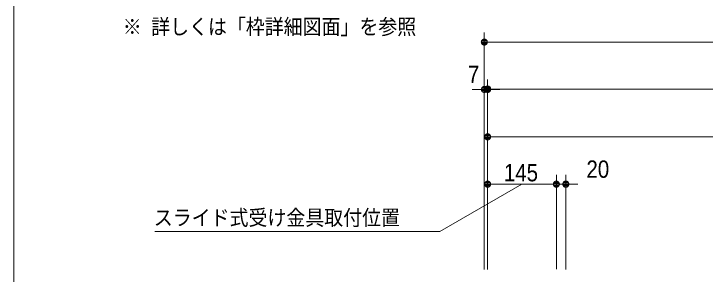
# Model space of a CAD drawing. Units: millimetres, scale not verified. Extents: x -6062 to 6062, y -3045 to 3045.
# Drawn here: x -5788 to -4328, y 460 to 1010 of the extents above; entities that cross this region are included whole.
import ezdxf
from ezdxf.enums import TextEntityAlignment as Align

# ---------------------------------------------------------------- set-up
doc = ezdxf.new("R2010")
doc.units = ezdxf.units.MM
doc.header["$LTSCALE"] = 20
for name, color, linetype, lineweight in [('0-0_2寸法-2', 7, 'Continuous', 9), ('0-1_0', 7, 'Continuous', 9), ('0-2_2寸法-1', 7, 'Continuous', 9), ('0-3_2寸法-3', 7, 'Continuous', 9), ('0-5_1図面枠', 7, 'Continuous', 9)]:
    doc.layers.add(name, color=color, linetype=linetype, lineweight=lineweight)
doc.styles.add('ＭＳ ゴシック', font='')
doc.styles.add('ＭＳ Ｐゴシック', font='')
doc.styles.get('ＭＳ ゴシック').set_extended_font_data('MS Gothic')
doc.styles.get('ＭＳ Ｐゴシック').set_extended_font_data('MS PGothic')

# ---------------------------------------------------------------- blocks, each defined once
blk = doc.blocks.new('_Dot')
at = {"layer": '0-1_0'}
for p, q in [((-10, 0), (-20, 0)), ((9.78, 2), (-9.78, 2)), ((7.99, 6), (-7.99, 6)), ((9.16, -3.98), (-9.16, -3.98)), ((6, -7.98), (-6, -7.98))]:
    blk.add_line(p, q, dxfattribs=at)
for points in [[(10, 0), (9.92, 1.25), (9.69, 2.49), (9.3, 3.68), (8.76, 4.82), (8.09, 5.88), (7.29, 6.85), (6.37, 7.71), (5.36, 8.44), (4.26, 9.05), (3.09, 9.51), (1.87, 9.82), (0.63, 9.98), (-0.63, 9.98), (-1.87, 9.82), (-3.09, 9.51), (-4.26, 9.05), (-5.36, 8.44), (-6.37, 7.71), (-7.29, 6.85), (-8.09, 5.88), (-8.76, 4.82), (-9.3, 3.68), (-9.69, 2.49), (-9.92, 1.25), (-10, 0), (0, 0)], [(-10, 0), (-9.92, -1.25), (-9.69, -2.49), (-9.3, -3.68), (-8.76, -4.82), (-8.09, -5.88), (-7.29, -6.85), (-6.37, -7.71), (-5.36, -8.44), (-4.26, -9.05), (-3.09, -9.51), (-1.87, -9.82), (-0.63, -9.98), (0.63, -9.98), (1.87, -9.82), (3.09, -9.51), (4.26, -9.05), (5.36, -8.44), (6.37, -7.71), (7.29, -6.85), (8.09, -5.88), (8.76, -4.82), (9.3, -3.68), (9.69, -2.49), (9.92, -1.25), (10, 0), (0, 0)]]:
    blk.add_lwpolyline(points, close=True, dxfattribs=at)
blk = doc.blocks.new('グループ-130')
at = {"layer": '0-5_1図面枠'}
blk.add_lwpolyline([(-80000, 55400), (80000, 55400), (80000, -55400), (-80000, -55400)], close=True, dxfattribs=at)
blk = doc.blocks.new('図面枠')
at = {"layer": '0-5_1図面枠'}
blk.add_blockref('グループ-130', (0, 0), dxfattribs=at)

msp = doc.modelspace()

# ---------------------------------------------------------------- linework, layer by layer
at = {"layer": '0-0_2寸法-2'}
for p, q in [((-4794.5, 470), (-4794.5, 870)), ((-4787.5, 770), (-4787.5, 870)), ((-4807.21, 850), (-4819.92, 850)), ((-4794.5, 850), (-4787.5, 850)), ((-4774.79, 850), (-4762.08, 850)), ((-4642.5, 470.6), (-4642.5, 670)), ((-4622.5, 470), (-4622.5, 670)), ((-4655.21, 650), (-4667.92, 650)), ((-4642.5, 650), (-4622.5, 650)), ((-4609.79, 650), (-4597.08, 650))]:
    msp.add_line(p, q, dxfattribs=at)
at = {"layer": '0-2_2寸法-1'}
for p, q in [((-4794.5, 870), (-4794.5, 970)), ((-1232.21, 950), (-4781.79, 950)), ((-4787.5, 720), (-4787.5, 870.89)), ((-3471.21, 850.89), (-4774.79, 850.89)), ((-4787.5, 620), (-4787.5, 770)), ((-3572.21, 750), (-4774.79, 750)), ((-4787.5, 470), (-4787.5, 670)), ((-4642.5, 470.6), (-4642.5, 670)), ((-4655.21, 650), (-4774.79, 650))]:
    msp.add_line(p, q, dxfattribs=at)
at = {"layer": '0-3_2寸法-3'}
msp.add_lwpolyline([(-5490.13, 550), (-4888.21, 550), (-4715, 650)], dxfattribs=at)

# ---------------------------------------------------------------- block references
at = {"layer": '0-0_2寸法-2', "xscale": 0.6356201, "yscale": 0.6356201}
for p in [(-4794.5, 850), (-4642.5, 650)]:
    msp.add_blockref('_Dot', p, dxfattribs=at)
at = {"layer": '0-0_2寸法-2', "xscale": 0.6356201, "yscale": 0.6356201, "rotation": 180}
for p in [(-4787.5, 850), (-4622.5, 650)]:
    msp.add_blockref('_Dot', p, dxfattribs=at)
at = {"layer": '0-2_2寸法-1', "xscale": 0.6356201, "yscale": 0.6356201, "rotation": 180}
for p in [(-4794.5, 950), (-4787.5, 850.89), (-4787.5, 750), (-4787.5, 650)]:
    msp.add_blockref('_Dot', p, dxfattribs=at)
at = {"layer": '0-2_2寸法-1', "xscale": 0.6356201, "yscale": 0.6356201}
msp.add_blockref('_Dot', (-4642.5, 650), dxfattribs=at)
at = {"layer": '0-5_1図面枠', "xscale": 0.05, "yscale": 0.05}
msp.add_blockref('図面枠', (-1787.5, 0), dxfattribs=at)

# ---------------------------------------------------------------- texts
at = {"layer": '0-0_2寸法-2', "style": 'ＭＳ Ｐゴシック', "width": 0.9}
for s, p in [('7', (-4829.17, 852.48)), ('20', (-4578.98, 652.48))]:
    msp.add_text(s, height=36.66, dxfattribs=at).set_placement(p, align=Align.BOTTOM_LEFT)
at = {"layer": '0-2_2寸法-1', "style": 'ＭＳ Ｐゴシック', "width": 0.9}
msp.add_text('145', height=36.66, dxfattribs=at).set_placement((-4753.22, 645.04), align=Align.BOTTOM_LEFT)
at = {"layer": '0-3_2寸法-3', "style": 'ＭＳ ゴシック', "width": 0.9}
for s, p in [('※ 詳しくは「枠詳細図面」を参照', (-5557.54, 956.36)), ('スライド式受け金具取付位置', (-5492.06, 553.34))]:
    msp.add_text(s, height=32.55, dxfattribs=at).set_placement(p, align=Align.BOTTOM_LEFT)

doc.saveas('drawing.dxf')
